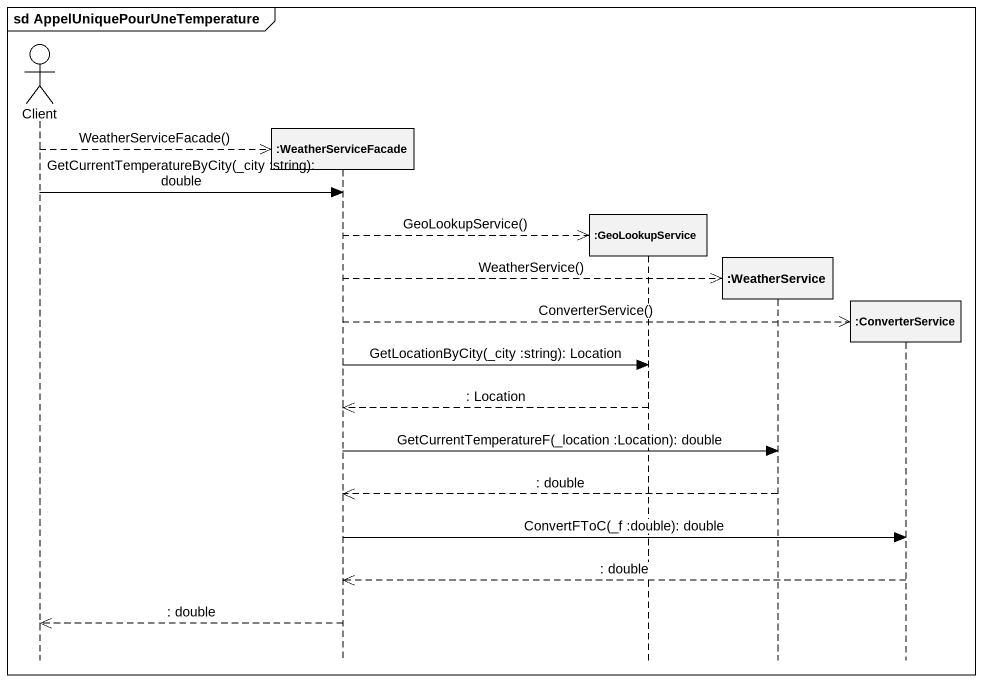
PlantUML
@startuml
mainframe sd AppelUniquePourUneTemperature
hide footbox
actor Client
participant ":WeatherServiceFacade" as WeatherServiceFacade
participant ":GeoLookupService" as GeoLookupService
participant ":WeatherService" as WeatherService
participant ":ConverterService" as ConverterService

Client -->> WeatherServiceFacade ** : WeatherServiceFacade()
Client -> WeatherServiceFacade : GetCurrentTemperatureByCity(_city :string): double
WeatherServiceFacade -->> GeoLookupService ** : GeoLookupService()
WeatherServiceFacade -->> WeatherService ** : WeatherService()
WeatherServiceFacade -->> ConverterService ** : ConverterService()
WeatherServiceFacade -> GeoLookupService : GetLocationByCity(_city :string): Location
GeoLookupService -->> WeatherServiceFacade : : Location
WeatherServiceFacade -> WeatherService : GetCurrentTemperatureF(_location :Location): double
WeatherService -->> WeatherServiceFacade : : double
WeatherServiceFacade -> ConverterService : ConvertFToC(_f :double): double
ConverterService -->> WeatherServiceFacade : : double
WeatherServiceFacade -->> Client : : double
@enduml
